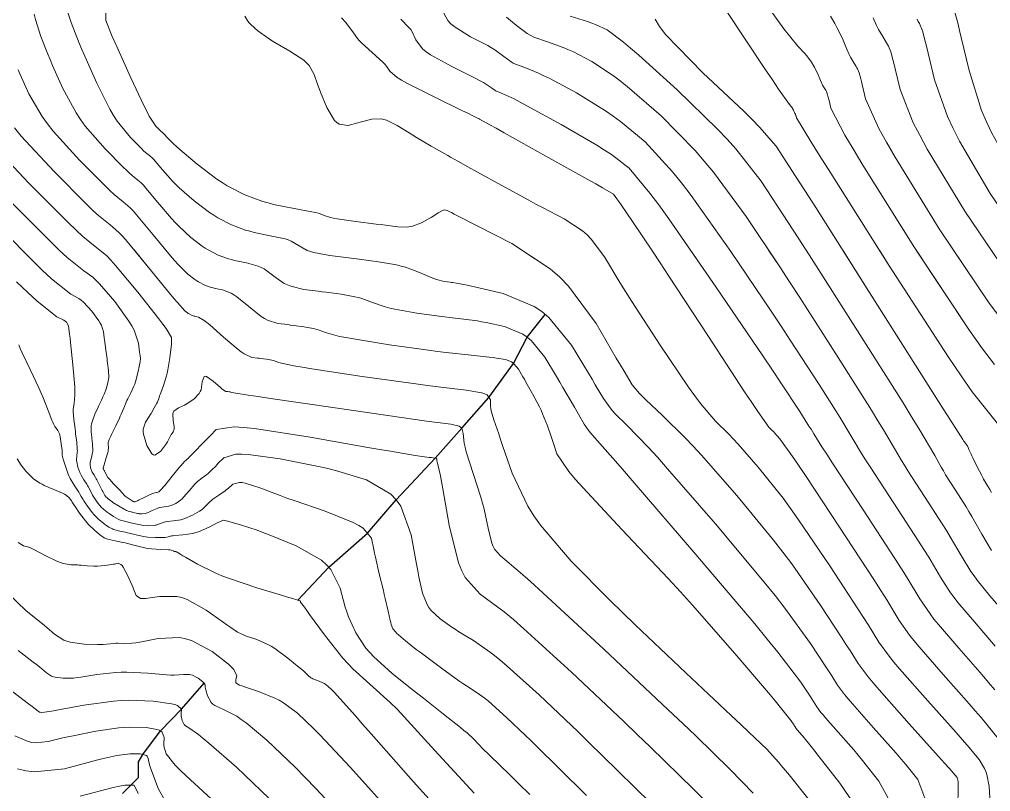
# Model space of a CAD drawing. Header units: millimetres. Extents: x 837475 to 838477, y 1189012 to 1191015.
# Drawn here: x 837930.3 to 837993.2, y 1189236.5 to 1189286.5 of the extents above; entities that cross this region are included whole.
import ezdxf

# ---------------------------------------------------------------- set-up
doc = ezdxf.new("R2010")
doc.units = ezdxf.units.MM
doc.header["$LTSCALE"] = 0.3
for name, color, linetype, lineweight, true_color in [('COTAS 10', 7, 'Continuous', 9, 0x6e3e2d), ('COTAS INT', 7, 'Continuous', 5, 0x9fa19f), ('Escorrentias', 7, 'Continuous', 25, 0x00a8ad)]:
    doc.layers.add(name, color=color, linetype=linetype, lineweight=lineweight, true_color=true_color)

msp = doc.modelspace()

# ---------------------------------------------------------------- linework, layer by layer
at = {"layer": 'COTAS 10'}
for points in [[(837986.551, 1189270.683), (837982.824, 1189276.576), (837982.11, 1189277.712), (837981.534, 1189278.633), (837980.604, 1189280.165), (837980.578, 1189280.275), (837980.572, 1189280.298), (837980.567, 1189280.319), (837980.554, 1189280.367), (837980.542, 1189280.396), (837980.537, 1189280.405), (837980.533, 1189280.414), (837980.511, 1189280.448), (837980.489, 1189280.486), (837980.483, 1189280.496), (837980.478, 1189280.507), (837980.46, 1189280.549), (837980.442, 1189280.593), (837980.437, 1189280.606), (837980.431, 1189280.618), (837980.409, 1189280.666), (837980.383, 1189280.716), (837980.367, 1189280.746), (837980.336, 1189280.802), (837980.286, 1189280.87), (837980.267, 1189280.893), (837980.245, 1189280.918), (837980.146, 1189281.021), (837979.448, 1189282.024), (837979.048, 1189282.616), (837978.559, 1189283.345), (837976.047, 1189287.112)], [(837990.813, 1189287.16), (837991.073, 1189286.223), (837991.173, 1189285.826), (837991.284, 1189285.37), (837991.786, 1189283.229), (837992.601, 1189280.644), (837992.911, 1189279.908), (837993.257, 1189279.163), (837994.807, 1189276.402), (837996.468, 1189273.944), (837996.882, 1189273.391), (837997.278, 1189272.893), (837998.545, 1189271.553), (837999.921, 1189270.434), (838000, 1189270.373)], [(837943.161, 1189271.276), (837942.508, 1189271.613), (837942.318, 1189271.731), (837942.124, 1189271.86), (837941.39, 1189272.419), (837940.599, 1189273.15), (837940.369, 1189273.387), (837940.134, 1189273.64), (837939.247, 1189274.682), (837938.474, 1189275.612), (837938.311, 1189275.795), (837938.171, 1189275.946), (837937.851, 1189276.22), (837937.434, 1189276.554), (837937.233, 1189276.743), (837936.995, 1189276.973), (837935.828, 1189278.15), (837934.551, 1189279.631), (837934.244, 1189280.053), (837933.957, 1189280.479), (837933.089, 1189282.061), (837932.424, 1189283.558), (837932.265, 1189283.931), (837932.117, 1189284.286), (837931.675, 1189285.42), (837931.321, 1189286.528), (837931.228, 1189286.867)], [(837954.977, 1189286.559), (837955.514, 1189286.022), (837955.627, 1189285.875), (837955.724, 1189285.728), (837955.946, 1189285.206), (837956.387, 1189284.622), (837956.622, 1189284.437), (837956.906, 1189284.243), (837958.341, 1189283.455), (837959.793, 1189282.731), (837960.089, 1189282.575), (837960.338, 1189282.44), (837960.852, 1189282.114), (837961.087, 1189281.937), (837961.16, 1189281.896), (837961.236, 1189281.858), (837961.54, 1189281.747), (837962.326, 1189281.384), (837962.706, 1189281.186), (837963.156, 1189280.947), (837965.368, 1189279.732), (837967.669, 1189278.393), (837968.176, 1189278.076), (837968.626, 1189277.781), (837969.78, 1189276.91), (837971.119, 1189275.292), (837971.685, 1189274.526), (837972.336, 1189273.624), (837975.392, 1189269.219)], [(837931.058, 1189270.99), (837927.584, 1189274.494)], [(837971.152, 1189235.789), (837968.032, 1189238.868), (837967.235, 1189239.644), (837966.468, 1189240.386), (837963.942, 1189242.786), (837961.87, 1189244.655), (837961.389, 1189245.061), (837960.948, 1189245.42), (837959.689, 1189246.314), (837958.752, 1189246.881), (837958.513, 1189247.034), (837958.284, 1189247.184), (837957.528, 1189247.709), (837956.93, 1189248.276), (837956.799, 1189248.452), (837956.683, 1189248.636), (837956.391, 1189249.371), (837956.16, 1189250.431), (837956.082, 1189250.82), (837955.999, 1189251.251), (837955.652, 1189253.152), (837954.975, 1189255.021), (837954.684, 1189255.431), (837954.348, 1189255.796), (837952.762, 1189256.727), (837950.763, 1189257.318), (837950.166, 1189257.468), (837949.552, 1189257.612), (837947.178, 1189258.083), (837945.098, 1189258.356), (837944.669, 1189258.375), (837944.304, 1189258.369), (837943.514, 1189258.144), (837943.165, 1189257.786), (837943.078, 1189257.696), (837942.994, 1189257.611), (837942.726, 1189257.34), (837942.482, 1189257.113), (837942.414, 1189257.056), (837942.345, 1189257.001), (837942.097, 1189256.826), (837941.82, 1189256.604), (837941.735, 1189256.52), (837941.645, 1189256.426), (837941.287, 1189256.005), (837940.917, 1189255.584), (837940.821, 1189255.491), (837940.726, 1189255.407), (837940.404, 1189255.186), (837940.103, 1189255.056), (837940.022, 1189255.03), (837939.942, 1189255.008), (837939.661, 1189254.965), (837939.374, 1189254.918), (837939.291, 1189254.894), (837939.205, 1189254.866), (837938.881, 1189254.726), (837938.574, 1189254.589), (837938.5, 1189254.563), (837938.43, 1189254.542), (837938.215, 1189254.512), (837938.033, 1189254.524), (837937.985, 1189254.53), (837937.936, 1189254.537), (837937.767, 1189254.574), (837937.609, 1189254.614), (837937.569, 1189254.624), (837937.529, 1189254.633), (837937.397, 1189254.662), (837937.214, 1189254.732), (837937.143, 1189254.768), (837937.063, 1189254.812), (837936.698, 1189255.027), (837936.341, 1189255.253), (837936.265, 1189255.303), (837936.199, 1189255.347), (837936.045, 1189255.459), (837935.957, 1189255.544), (837935.934, 1189255.57), (837935.91, 1189255.598), (837935.826, 1189255.71), (837935.721, 1189255.884), (837935.684, 1189255.951), (837935.644, 1189256.027), (837935.471, 1189256.367), (837935.295, 1189256.713), (837935.253, 1189256.791), (837935.213, 1189256.863), (837935.094, 1189257.059), (837935.002, 1189257.217), (837934.979, 1189257.263), (837934.958, 1189257.311), (837934.891, 1189257.496), (837934.863, 1189257.716), (837934.866, 1189257.787), (837934.874, 1189257.862), (837934.943, 1189258.168), (837935.017, 1189258.495), (837935.028, 1189258.583), (837935.035, 1189258.67), (837935.025, 1189258.976), (837934.987, 1189259.288), (837934.976, 1189259.378), (837934.964, 1189259.471), (837934.922, 1189259.821), (837934.934, 1189260.216), (837934.957, 1189260.338), (837934.988, 1189260.465), (837935.173, 1189260.965), (837935.383, 1189261.429), (837935.431, 1189261.533), (837935.474, 1189261.626), (837935.59, 1189261.871), (837935.693, 1189262.099), (837935.727, 1189262.181), (837935.763, 1189262.271), (837935.915, 1189262.661), (837936.038, 1189263.105), (837936.057, 1189263.228), (837936.069, 1189263.352), (837936.056, 1189263.798), (837935.995, 1189264.272), (837935.977, 1189264.413), (837935.958, 1189264.558), (837935.883, 1189265.115), (837935.812, 1189265.654), (837935.794, 1189265.787), (837935.778, 1189265.913), (837935.73, 1189266.309), (837935.589, 1189266.726), (837935.515, 1189266.865), (837935.425, 1189267.013), (837934.973, 1189267.634), (837934.427, 1189268.222), (837934.278, 1189268.351), (837934.13, 1189268.464), (837933.603, 1189268.749), (837932.363, 1189269.744), (837931.765, 1189270.305), (837931.058, 1189270.99), (837930.465, 1189271.589)], [(837942.555, 1189271.589), (837943.161, 1189271.276), (837943.821, 1189271.038), (837944.016, 1189270.981), (837944.216, 1189270.928), (837944.981, 1189270.772), (837945.741, 1189270.56), (837945.938, 1189270.472), (837946.129, 1189270.372), (837946.769, 1189269.904), (837947.432, 1189269.438), (837947.638, 1189269.339), (837947.853, 1189269.253), (837948.709, 1189269.05), (837949.637, 1189268.93), (837949.897, 1189268.897), (837950.158, 1189268.862), (837951.113, 1189268.737), (837952.013, 1189268.577), (837952.239, 1189268.521), (837952.455, 1189268.46), (837953.154, 1189268.196), (837953.981, 1189267.911), (837954.277, 1189267.836), (837954.603, 1189267.763), (837956.025, 1189267.515), (837957.473, 1189267.311), (837957.816, 1189267.266), (837958.133, 1189267.226), (837959.068, 1189267.122), (837959.94, 1189267.005), (837960.217, 1189266.956), (837960.51, 1189266.9), (837961.697, 1189266.64), (837962.882, 1189266.149), (837963.174, 1189265.948), (837963.45, 1189265.718), (837964.316, 1189264.655), (837965.073, 1189263.399), (837965.28, 1189263.048), (837965.486, 1189262.697), (837966.222, 1189261.417), (837966.868, 1189260.329), (837967.018, 1189260.098), (837967.155, 1189259.897), (837967.543, 1189259.426), (837968.714, 1189258.126), (837969.344, 1189257.403), (837970.107, 1189256.522), (837973.967, 1189252.03), (837977.904, 1189247.381), (837978.717, 1189246.402), (837979.408, 1189245.556), (837980.9, 1189243.612), (837981.485, 1189242.714), (837981.605, 1189242.527), (837981.707, 1189242.368), (837981.924, 1189242.014), (837982.196, 1189241.656), (837982.333, 1189241.493), (837982.496, 1189241.303), (837983.309, 1189240.384), (837984.313, 1189239.226), (837984.597, 1189238.884), (837984.884, 1189238.534), (837985.942, 1189237.191), (837986.791, 1189235.665)], [(837973.748, 1189271.589), (837975.392, 1189269.219), (837978.42, 1189264.756), (837979.054, 1189263.816), (837979.598, 1189263.006), (837980.824, 1189261.148), (837981.354, 1189260.305), (837981.461, 1189260.134), (837981.55, 1189259.989), (837981.726, 1189259.691), (837982.254, 1189258.864), (837982.565, 1189258.385), (837982.948, 1189257.798), (837984.925, 1189254.78), (837986.977, 1189251.629), (837987.406, 1189250.959), (837987.774, 1189250.378), (837988.605, 1189249.009), (837989.257, 1189248.034), (837989.514, 1189247.701), (837989.803, 1189247.341), (837991.124, 1189245.81), (837992.636, 1189244.082), (837993.046, 1189243.597), (837993.452, 1189243.109)], [(837993.631, 1189260.359), (837991.988, 1189262.421), (837991.276, 1189263.443), (837990.453, 1189264.66), (837986.551, 1189270.683), (837985.978, 1189271.589)], [(837953.646, 1189235.958), (837951.719, 1189238.085), (837950.081, 1189239.84), (837949.695, 1189240.24), (837949.338, 1189240.603), (837948.291, 1189241.604), (837947.382, 1189242.281), (837947.112, 1189242.44), (837946.834, 1189242.586), (837945.763, 1189243.012), (837944.854, 1189243.307), (837944.678, 1189243.37), (837944.535, 1189243.426), (837944.295, 1189243.564), (837944.291, 1189243.688), (837944.297, 1189243.735), (837944.307, 1189243.787), (837944.369, 1189244.023), (837944.174, 1189244.431), (837944.023, 1189244.591), (837943.828, 1189244.773), (837942.772, 1189245.602), (837941.426, 1189246.318), (837941.048, 1189246.429), (837940.668, 1189246.501), (837939.279, 1189246.446), (837938.078, 1189246.209), (837937.817, 1189246.167), (837937.586, 1189246.135), (837937.013, 1189246.107), (837936.655, 1189246.128), (837936.56, 1189246.127), (837936.468, 1189246.123), (837936.15, 1189246.085), (837935.71, 1189246.049), (837935.539, 1189246.047), (837935.348, 1189246.047), (837934.484, 1189246.074), (837933.579, 1189246.201), (837933.363, 1189246.265), (837933.161, 1189246.341), (837932.556, 1189246.718), (837932.049, 1189247.161), (837931.909, 1189247.278), (837931.77, 1189247.393), (837931.27, 1189247.79), (837930.705, 1189248.262), (837930.526, 1189248.425), (837930.336, 1189248.602), (837929.567, 1189249.358)], [(837937.965, 1189236.404), (837937.712, 1189236.95), (837937.11, 1189236.946), (837936.769, 1189236.882), (837936.352, 1189236.79), (837934.218, 1189236.232)]]:
    msp.add_lwpolyline(points, dxfattribs=at)
at = {"layer": 'COTAS INT'}
for points in [[(837948.927, 1189271.576), (837948.399, 1189271.875), (837947.891, 1189272.178), (837947.699, 1189272.251), (837947.485, 1189272.32), (837946.53, 1189272.529), (837945.477, 1189272.743), (837945.202, 1189272.816), (837944.934, 1189272.894), (837944.026, 1189273.222), (837943.128, 1189273.685), (837942.867, 1189273.848), (837942.6, 1189274.026), (837941.59, 1189274.795), (837940.639, 1189275.628), (837940.41, 1189275.846), (837940.196, 1189276.059), (837939.544, 1189276.784), (837939.077, 1189277.347), (837938.979, 1189277.457), (837938.894, 1189277.548), (837938.7, 1189277.714), (837938.448, 1189277.916), (837938.327, 1189278.03), (837938.183, 1189278.169), (837937.477, 1189278.881), (837936.624, 1189279.955), (837936.387, 1189280.322), (837936.149, 1189280.72), (837935.291, 1189282.407), (837934.514, 1189284.156), (837934.328, 1189284.592), (837934.156, 1189285.007), (837933.639, 1189286.331), (837933.234, 1189287.58)], [(837935.886, 1189287.151), (837935.888, 1189286.461), (837936.299, 1189285.439), (837936.463, 1189285.058), (837936.647, 1189284.635), (837937.492, 1189282.754), (837938.342, 1189280.96), (837938.529, 1189280.592), (837938.696, 1189280.279), (837939.126, 1189279.612), (837939.371, 1189279.366), (837939.42, 1189279.318), (837939.462, 1189279.278), (837939.55, 1189279.208), (837939.617, 1189279.151), (837939.646, 1189279.119), (837939.68, 1189279.081), (837939.842, 1189278.886), (837940.258, 1189278.477), (837940.452, 1189278.304), (837940.68, 1189278.105), (837941.789, 1189277.17), (837943.075, 1189276.192), (837943.415, 1189275.965), (837943.748, 1189275.757), (837944.891, 1189275.168), (837946.047, 1189274.75), (837946.388, 1189274.651), (837946.738, 1189274.559), (837948.079, 1189274.285), (837949.23, 1189274.08), (837949.46, 1189274.03), (837949.653, 1189273.984), (837950.03, 1189273.846), (837950.422, 1189273.714), (837950.624, 1189273.673), (837950.867, 1189273.629), (837952.081, 1189273.453), (837953.395, 1189273.283), (837953.701, 1189273.244), (837953.982, 1189273.207), (837954.787, 1189273.102), (837955.412, 1189273.091), (837955.579, 1189273.114), (837955.744, 1189273.148), (837956.318, 1189273.365), (837956.824, 1189273.64), (837956.946, 1189273.711), (837957.06, 1189273.78), (837957.407, 1189274.01), (837957.677, 1189274.166), (837957.743, 1189274.187), (837957.804, 1189274.2), (837957.993, 1189274.17), (837958.161, 1189274.078), (837958.257, 1189274.024), (837958.439, 1189273.924), (837959.123, 1189273.57), (837959.489, 1189273.384), (837959.931, 1189273.158), (837962.165, 1189272.024), (837964.666, 1189270.386), (837965.277, 1189269.843), (837965.852, 1189269.262), (837967.633, 1189266.84), (837968.934, 1189264.606), (837969.207, 1189264.142), (837969.441, 1189263.746), (837969.971, 1189262.876), (837970.44, 1189262.313), (837970.636, 1189262.111), (837970.861, 1189261.888), (837971.912, 1189260.914), (837973.407, 1189259.443), (837973.912, 1189258.906), (837974.456, 1189258.313), (837976.747, 1189255.703), (837979.125, 1189252.808), (837979.724, 1189252.035), (837980.297, 1189251.274), (837982.149, 1189248.629), (837983.548, 1189246.484), (837983.835, 1189246.038), (837984.079, 1189245.656), (837984.596, 1189244.812), (837985.246, 1189243.957), (837985.572, 1189243.567), (837985.963, 1189243.112), (837987.904, 1189240.918), (837989.815, 1189238.788), (837990.186, 1189238.373), (837990.488, 1189238.034), (837991.01, 1189237.441), (837991.066, 1189237.262), (837991.075, 1189237.184), (837991.081, 1189237.093), (837991.08, 1189236.66), (837991.058, 1189235.66)], [(837957.621, 1189287.23), (837958.022, 1189286.467), (837958.209, 1189286.268), (837958.429, 1189286.074), (837959.497, 1189285.416), (837960.609, 1189284.839), (837960.857, 1189284.696), (837961.079, 1189284.56), (837961.664, 1189284.127), (837962.122, 1189283.782), (837962.264, 1189283.701), (837962.413, 1189283.627), (837963.007, 1189283.411), (837963.91, 1189283.054), (837964.253, 1189282.891), (837964.636, 1189282.7), (837966.358, 1189281.775), (837968.249, 1189280.615), (837968.739, 1189280.274), (837969.215, 1189279.926), (837970.813, 1189278.599), (837972.579, 1189276.671), (837973.161, 1189275.943), (837973.783, 1189275.131), (837976.366, 1189271.498)], [(837978.978, 1189287.077), (837979.41, 1189286.46), (837979.787, 1189285.935), (837980.688, 1189284.802), (837981.152, 1189284.318), (837981.254, 1189284.202), (837981.345, 1189284.094), (837981.578, 1189283.77), (837981.728, 1189283.507), (837981.766, 1189283.437), (837981.803, 1189283.368), (837981.923, 1189283.131), (837982.028, 1189282.909), (837982.055, 1189282.849), (837982.08, 1189282.789), (837982.163, 1189282.582), (837982.247, 1189282.387), (837982.273, 1189282.335), (837982.299, 1189282.284), (837982.405, 1189282.109), (837982.505, 1189281.948), (837982.528, 1189281.906), (837982.548, 1189281.865), (837982.606, 1189281.725), (837982.669, 1189281.5), (837982.693, 1189281.404), (837982.719, 1189281.294), (837982.84, 1189280.778), (837983.747, 1189279.035), (837984.27, 1189278.151), (837984.91, 1189277.094), (837988.203, 1189271.827), (837991.816, 1189266.379)], [(837968.167, 1189271.155), (837967.321, 1189272.306), (837967.048, 1189272.582), (837966.758, 1189272.839), (837965.569, 1189273.618), (837964.158, 1189274.35), (837963.728, 1189274.579), (837963.28, 1189274.819), (837961.518, 1189275.781), (837959.942, 1189276.651), (837959.328, 1189276.991), (837958.684, 1189277.347), (837958.209, 1189277.614), (837958.032, 1189277.715), (837957.835, 1189277.829), (837956.956, 1189278.337), (837956.005, 1189278.897), (837955.762, 1189279.043), (837955.528, 1189279.186), (837954.754, 1189279.668), (837954.065, 1189280.008), (837953.885, 1189280.06), (837953.708, 1189280.094), (837953.108, 1189280.067), (837952.525, 1189279.918), (837952.36, 1189279.875), (837952.194, 1189279.831), (837951.579, 1189279.666), (837950.985, 1189279.741), (837950.832, 1189279.849), (837950.683, 1189279.995), (837950.187, 1189280.833), (837949.781, 1189281.82), (837949.689, 1189282.06), (837949.606, 1189282.284), (837949.383, 1189282.971), (837949.041, 1189283.561), (837948.883, 1189283.724), (837948.698, 1189283.887), (837947.804, 1189284.474), (837946.833, 1189285.033), (837946.6, 1189285.179), (837946.383, 1189285.319), (837945.728, 1189285.793), (837945.261, 1189286.212), (837945.163, 1189286.318), (837945.078, 1189286.42), (837944.883, 1189286.753)], [(837971.277, 1189271.518), (837969.982, 1189273.456), (837969.246, 1189274.529), (837969.1, 1189274.739), (837968.979, 1189274.912), (837968.748, 1189275.22), (837968.036, 1189275.637), (837967.612, 1189275.878), (837967.089, 1189276.172), (837964.377, 1189277.689), (837961.676, 1189279.194), (837961.159, 1189279.482), (837960.743, 1189279.714), (837960.073, 1189280.083), (837960.059, 1189280.088), (837960.055, 1189280.09), (837960.052, 1189280.092), (837960.041, 1189280.101), (837959.597, 1189280.32), (837959.32, 1189280.455), (837958.977, 1189280.622), (837957.185, 1189281.494), (837955.384, 1189282.411), (837955.036, 1189282.607), (837954.752, 1189282.777), (837954.272, 1189283.181), (837954.063, 1189283.512), (837953.951, 1189283.637), (837953.816, 1189283.775), (837953.132, 1189284.394), (837952.438, 1189285.023), (837952.296, 1189285.168), (837952.176, 1189285.301), (837951.924, 1189285.675), (837951.422, 1189286.328), (837951.144, 1189286.637)], [(837979.524, 1189270.513), (837977.34, 1189273.777), (837975.23, 1189276.638), (837974.637, 1189277.359), (837974.039, 1189278.049), (837971.845, 1189280.288), (837969.804, 1189282.07), (837969.303, 1189282.473), (837968.829, 1189282.836), (837967.348, 1189283.818), (837966.116, 1189284.452), (837965.799, 1189284.596), (837965.493, 1189284.725), (837964.475, 1189285.075), (837963.59, 1189285.396), (837963.368, 1189285.507), (837963.157, 1189285.627), (837962.475, 1189286.14), (837961.821, 1189286.679)], [(837965.942, 1189286.739), (837967.076, 1189286.395), (837967.346, 1189286.3), (837967.596, 1189286.205), (837968.339, 1189285.861), (837969.409, 1189285.057), (837969.867, 1189284.671), (837970.394, 1189284.215), (837972.877, 1189281.978), (837975.499, 1189279.428), (837976.113, 1189278.775), (837976.678, 1189278.144), (837978.315, 1189276.057), (837980.076, 1189273.391), (837980.72, 1189272.397), (837981.432, 1189271.291)], [(837971.446, 1189286.552), (837971.737, 1189286.082), (837972.142, 1189285.548), (837974.553, 1189283.077), (837977.197, 1189280.589), (837977.749, 1189280.044), (837978.224, 1189279.561), (837979.289, 1189278.336), (837980.55, 1189276.394), (837981.148, 1189275.459), (837981.854, 1189274.351), (837985.304, 1189268.915)], [(837993.098, 1189268.168), (837989.854, 1189272.97), (837986.997, 1189277.611), (837986.43, 1189278.59), (837985.961, 1189279.437), (837985.077, 1189281.391), (837984.861, 1189282.313), (837984.813, 1189282.51), (837984.77, 1189282.68), (837984.658, 1189283.084), (837984.555, 1189283.333), (837984.518, 1189283.407), (837984.477, 1189283.482), (837984.299, 1189283.77), (837984.11, 1189284.083), (837984.062, 1189284.174), (837984.016, 1189284.266), (837983.867, 1189284.616), (837983.718, 1189284.986), (837983.673, 1189285.092), (837983.625, 1189285.199), (837983.438, 1189285.597), (837983.222, 1189286.02), (837983.156, 1189286.143), (837983.088, 1189286.268), (837982.821, 1189286.739)], [(837994.221, 1189270.093), (837991.505, 1189274.114), (837989.083, 1189278.128), (837988.59, 1189279.029), (837988.174, 1189279.839), (837987.313, 1189282.004), (837987.002, 1189283.332), (837986.933, 1189283.615), (837986.871, 1189283.861), (837986.709, 1189284.443), (837986.561, 1189284.802), (837986.508, 1189284.908), (837986.449, 1189285.016), (837986.193, 1189285.431), (837985.92, 1189285.882), (837985.851, 1189286.012), (837985.785, 1189286.146), (837985.57, 1189286.649)], [(837988.421, 1189286.55), (837988.498, 1189286.408), (837988.568, 1189286.27), (837988.761, 1189285.801), (837988.972, 1189285.042), (837989.053, 1189284.721), (837989.143, 1189284.351), (837989.549, 1189282.616), (837990.388, 1189280.241), (837990.751, 1189279.469), (837991.17, 1189278.646), (837993.156, 1189275.258), (837995.344, 1189272.019), (837995.891, 1189271.29), (837996.412, 1189270.633), (837998.082, 1189268.867), (837999.612, 1189267.596), (838000, 1189267.288)], [(837940.072, 1189271.222), (837938.949, 1189272.58), (837937.871, 1189273.878), (837937.644, 1189274.133), (837937.448, 1189274.343), (837937.001, 1189274.726), (837936.42, 1189275.192), (837936.14, 1189275.455), (837935.808, 1189275.776), (837934.179, 1189277.419), (837932.479, 1189279.307), (837932.101, 1189279.783), (837931.765, 1189280.239), (837930.887, 1189281.714), (837930.334, 1189282.959), (837930.202, 1189283.27)], [(837929.959, 1189279.514), (837930.406, 1189278.984), (837932.53, 1189276.688), (837934.62, 1189274.58), (837935.046, 1189274.168), (837935.406, 1189273.83), (837936.152, 1189273.232), (837936.726, 1189272.741), (837936.977, 1189272.471), (837937.268, 1189272.144), (837938.651, 1189270.478)], [(837935.941, 1189271.216), (837935.302, 1189271.738), (837934.391, 1189272.468), (837933.953, 1189272.88), (837933.433, 1189273.383), (837930.882, 1189275.957), (837928.334, 1189278.66)], [(837929.233, 1189275.226), (837932.245, 1189272.187), (837932.859, 1189271.593), (837933.377, 1189271.106)], [(837932.864, 1189271.589), (837933.377, 1189271.106), (837934.452, 1189270.244), (837935.035, 1189269.84), (837935.243, 1189269.643), (837935.471, 1189269.409), (837936.461, 1189268.256), (837937.379, 1189266.996), (837937.561, 1189266.694), (837937.712, 1189266.413), (837937.998, 1189265.566), (837938.067, 1189264.978), (837938.081, 1189264.859), (837938.093, 1189264.759), (837938.118, 1189264.557), (837938.099, 1189264.371), (837938.084, 1189264.281), (837938.064, 1189264.174), (837937.956, 1189263.651), (837937.803, 1189263.066), (837937.755, 1189262.921), (837937.704, 1189262.783), (837937.5, 1189262.345), (837937.295, 1189261.957), (837937.244, 1189261.851), (837937.195, 1189261.746), (837937.038, 1189261.368), (837936.873, 1189260.962), (837936.818, 1189260.838), (837936.76, 1189260.709), (837936.519, 1189260.204), (837936.293, 1189259.744), (837936.245, 1189259.643), (837936.202, 1189259.555), (837936.098, 1189259.334), (837936.048, 1189259.198), (837936.039, 1189259.164), (837936.033, 1189259.131), (837936.03, 1189259.025), (837936.041, 1189258.93), (837936.045, 1189258.905), (837936.047, 1189258.881), (837936.058, 1189258.797), (837936.037, 1189258.637), (837936.021, 1189258.566), (837936, 1189258.482), (837935.885, 1189258.079), (837935.77, 1189257.689), (837935.748, 1189257.613), (837935.731, 1189257.552), (837935.707, 1189257.445), (837935.712, 1189257.429), (837935.714, 1189257.425), (837935.716, 1189257.422), (837935.723, 1189257.409), (837935.751, 1189257.356), (837935.766, 1189257.326), (837935.784, 1189257.291), (837935.873, 1189257.111), (837936.018, 1189256.878), (837936.071, 1189256.809), (837936.129, 1189256.738), (837936.384, 1189256.466), (837936.645, 1189256.203), (837936.706, 1189256.138), (837936.763, 1189256.076), (837936.931, 1189255.88), (837937.086, 1189255.712), (837937.136, 1189255.668), (837937.188, 1189255.625), (837937.398, 1189255.477), (837937.584, 1189255.362), (837937.62, 1189255.34), (837937.65, 1189255.322), (837937.702, 1189255.293), (837937.713, 1189255.291), (837937.717, 1189255.29), (837937.72, 1189255.289), (837937.733, 1189255.286), (837937.747, 1189255.283), (837937.751, 1189255.282), (837937.755, 1189255.282), (837937.77, 1189255.281), (837937.871, 1189255.325), (837937.929, 1189255.354), (837938, 1189255.389), (837938.365, 1189255.573), (837938.746, 1189255.758), (837938.826, 1189255.794), (837938.896, 1189255.823), (837939.06, 1189255.872), (837939.155, 1189255.887), (837939.183, 1189255.895), (837939.21, 1189255.904), (837939.312, 1189255.948), (837939.509, 1189256.133), (837939.596, 1189256.231), (837939.698, 1189256.349), (837940.182, 1189256.945), (837940.658, 1189257.537), (837940.754, 1189257.654), (837940.835, 1189257.75), (837940.997, 1189257.923), (837941.058, 1189257.966), (837941.092, 1189257.994), (837941.152, 1189258.049), (837941.227, 1189258.125), (837941.253, 1189258.152), (837941.281, 1189258.181), (837941.589, 1189258.497), (837941.656, 1189258.567), (837941.731, 1189258.643), (837942.061, 1189258.981), (837942.438, 1189259.369), (837942.543, 1189259.477), (837942.648, 1189259.586), (837943.027, 1189259.98), (837944.193, 1189260.144), (837944.794, 1189260.107), (837945.515, 1189260.036), (837949.123, 1189259.48), (837952.838, 1189258.821), (837953.626, 1189258.683), (837954.31, 1189258.566), (837955.915, 1189258.302), (837956.675, 1189258.192), (837956.828, 1189258.17), (837956.956, 1189258.152), (837957.206, 1189258.119), (837957.274, 1189258.103), (837957.287, 1189258.095), (837957.296, 1189258.086), (837957.308, 1189258.044), (837957.317, 1189257.963), (837957.324, 1189257.929), (837957.334, 1189257.891), (837957.39, 1189257.715), (837957.545, 1189256.986), (837957.618, 1189256.6), (837957.703, 1189256.133), (837958.118, 1189253.782), (837958.728, 1189251.349), (837958.936, 1189250.831), (837959.161, 1189250.381), (837960.113, 1189249.32), (837961.668, 1189248.167), (837962.272, 1189247.66), (837962.952, 1189247.071), (837966.034, 1189244.264), (837969.423, 1189241.065), (837970.296, 1189240.229), (837971.141, 1189239.415), (837973.957, 1189236.654), (837976.166, 1189234.429)], [(837935.485, 1189271.589), (837935.941, 1189271.216), (837936.208, 1189270.935), (837936.515, 1189270.596), (837937.949, 1189268.879), (837939.313, 1189267.15), (837939.575, 1189266.802), (837939.787, 1189266.512), (837940.137, 1189265.94), (837940.135, 1189265.615), (837940.125, 1189265.481), (837940.111, 1189265.328), (837940.03, 1189264.615), (837939.901, 1189263.831), (837939.858, 1189263.633), (837939.811, 1189263.443), (837939.613, 1189262.824), (837939.432, 1189262.348), (837939.396, 1189262.247), (837939.365, 1189262.161), (837939.303, 1189261.964), (837939.246, 1189261.809), (837939.218, 1189261.749), (837939.184, 1189261.682), (837939.02, 1189261.377), (837938.811, 1189261.02), (837938.749, 1189260.92), (837938.686, 1189260.819), (837938.445, 1189260.449), (837938.306, 1189259.99), (837938.307, 1189259.833), (837938.325, 1189259.664), (837938.533, 1189258.944), (837938.865, 1189258.393), (837938.961, 1189258.33), (837939.058, 1189258.306), (837939.424, 1189258.544), (837939.744, 1189258.979), (837939.812, 1189259.08), (837939.871, 1189259.172), (837940.01, 1189259.434), (837940.096, 1189259.618), (837940.122, 1189259.662), (837940.148, 1189259.703), (837940.251, 1189259.823), (837940.314, 1189259.997), (837940.315, 1189260.072), (837940.309, 1189260.157), (837940.231, 1189260.562), (837940.209, 1189260.978), (837940.239, 1189261.07), (837940.285, 1189261.153), (837940.58, 1189261.371), (837940.978, 1189261.555), (837941.089, 1189261.616), (837941.201, 1189261.682), (837941.606, 1189261.959), (837941.934, 1189262.313), (837941.996, 1189262.428), (837942.047, 1189262.55), (837942.129, 1189263.054), (837942.24, 1189263.398), (837942.309, 1189263.42), (837942.394, 1189263.41), (837942.842, 1189263.109), (837943.304, 1189262.698), (837943.399, 1189262.618), (837943.48, 1189262.554), (837943.652, 1189262.446), (837943.731, 1189262.436), (837943.753, 1189262.433), (837943.776, 1189262.43), (837943.857, 1189262.42), (837943.934, 1189262.406), (837943.972, 1189262.396), (837944.031, 1189262.373), (837945.09, 1189262.204), (837945.739, 1189262.107), (837946.541, 1189261.987), (837950.722, 1189261.371), (837955.026, 1189260.747), (837955.906, 1189260.623), (837956.65, 1189260.519), (837958.214, 1189260.32), (837958.753, 1189260.191), (837958.851, 1189260.131), (837958.927, 1189260.062), (837959.018, 1189259.727), (837959.086, 1189259.085), (837959.148, 1189258.822), (837959.227, 1189258.522), (837959.669, 1189257.132), (837960.161, 1189255.595), (837960.272, 1189255.203), (837960.372, 1189254.825), (837960.642, 1189253.582), (837960.885, 1189252.611), (837960.968, 1189252.404), (837961.058, 1189252.224), (837961.439, 1189251.801), (837962.722, 1189250.721), (837963.381, 1189250.128), (837964.172, 1189249.407), (837968.125, 1189245.742), (837972.309, 1189241.813), (837973.246, 1189240.926), (837974.086, 1189240.126), (837976.318, 1189237.961), (837977.806, 1189236.425)], [(837981.406, 1189236.021), (837980.038, 1189237.717), (837979.727, 1189238.09), (837979.447, 1189238.421), (837978.678, 1189239.268), (837977.525, 1189240.374), (837977.001, 1189240.869), (837976.389, 1189241.445), (837973.44, 1189244.208), (837970.156, 1189247.323), (837969.332, 1189248.123), (837968.545, 1189248.894), (837966.012, 1189251.451), (837964.031, 1189253.77), (837963.593, 1189254.391), (837963.202, 1189255.003), (837962.187, 1189257.139), (837961.578, 1189258.934), (837961.443, 1189259.331), (837961.323, 1189259.685), (837961.009, 1189260.605), (837960.843, 1189261.191), (837960.815, 1189261.335), (837960.796, 1189261.471), (837960.792, 1189261.895), (837960.581, 1189262.217), (837960.431, 1189262.289), (837960.241, 1189262.353), (837959.223, 1189262.52), (837957.412, 1189262.73), (837956.723, 1189262.82), (837955.952, 1189262.925), (837952.49, 1189263.419), (837949.228, 1189263.912), (837948.585, 1189264.016), (837948.054, 1189264.106), (837947.072, 1189264.314), (837946.8, 1189264.417), (837946.715, 1189264.441), (837946.627, 1189264.463), (837946.276, 1189264.526), (837945.903, 1189264.574), (837945.801, 1189264.588), (837945.7, 1189264.601), (837945.338, 1189264.648), (837944.839, 1189264.877), (837944.651, 1189265.006), (837944.442, 1189265.163), (837943.508, 1189265.962), (837942.605, 1189266.76), (837942.415, 1189266.915), (837942.252, 1189267.041), (837941.882, 1189267.259), (837941.693, 1189267.298), (837941.643, 1189267.311), (837941.595, 1189267.325), (837941.431, 1189267.384), (837941.269, 1189267.468), (837941.222, 1189267.497), (837941.174, 1189267.529), (837940.992, 1189267.668), (837940.518, 1189268.194), (837940.286, 1189268.47), (837940.01, 1189268.803), (837938.651, 1189270.478), (837937.729, 1189271.589)], [(837984.668, 1189235.241), (837983.408, 1189237.066), (837982.082, 1189238.783), (837981.803, 1189239.14), (837981.562, 1189239.445), (837981.011, 1189240.117), (837980.763, 1189240.398), (837980.713, 1189240.456), (837980.671, 1189240.506), (837980.588, 1189240.616), (837980.522, 1189240.723), (837980.491, 1189240.772), (837980.454, 1189240.829), (837980.275, 1189241.104), (837979.583, 1189241.973), (837979.223, 1189242.406), (837978.79, 1189242.921), (837976.617, 1189245.474), (837973.883, 1189248.589), (837973.097, 1189249.458), (837972.297, 1189250.33), (837969.303, 1189253.504), (837966.785, 1189256.198), (837966.286, 1189256.767), (837965.873, 1189257.259), (837965.096, 1189258.399), (837964.869, 1189259.066), (837964.803, 1189259.26), (837964.735, 1189259.458), (837964.478, 1189260.209), (837964.17, 1189261.001), (837964.069, 1189261.226), (837963.962, 1189261.452), (837963.522, 1189262.289), (837963.088, 1189263.05), (837962.984, 1189263.229), (837962.887, 1189263.395), (837962.6, 1189263.877), (837962.327, 1189264.213), (837962.24, 1189264.285), (837962.148, 1189264.348), (837961.774, 1189264.503), (837961.186, 1189264.605), (837960.958, 1189264.635), (837960.703, 1189264.666), (837959.547, 1189264.784), (837957.921, 1189264.964), (837957.37, 1189265.034), (837956.774, 1189265.112), (837954.257, 1189265.467), (837951.916, 1189265.838), (837951.431, 1189265.926), (837951.017, 1189266.009), (837950.113, 1189266.255), (837949.627, 1189266.439), (837949.477, 1189266.481), (837949.32, 1189266.52), (837948.694, 1189266.631), (837948.031, 1189266.718), (837947.849, 1189266.742), (837947.668, 1189266.766), (837947.024, 1189266.849), (837946.346, 1189267.065), (837946.145, 1189267.173), (837945.937, 1189267.3), (837945.138, 1189267.933), (837944.367, 1189268.566), (837944.177, 1189268.693), (837943.997, 1189268.801), (837943.432, 1189269.016), (837942.954, 1189269.113), (837942.829, 1189269.146), (837942.708, 1189269.181), (837942.296, 1189269.33), (837941.889, 1189269.54), (837941.77, 1189269.614), (837941.649, 1189269.695), (837941.191, 1189270.044), (837940.558, 1189270.672), (837940.327, 1189270.929), (837940.072, 1189271.222), (837939.769, 1189271.589)], [(837988.914, 1189236.09), (837988.476, 1189237.316), (837987.686, 1189238.284), (837987.391, 1189238.629), (837987.064, 1189239.007), (837985.607, 1189240.651), (837984.23, 1189242.207), (837983.953, 1189242.53), (837983.721, 1189242.806), (837983.26, 1189243.413), (837982.893, 1189244.012), (837982.72, 1189244.282), (837982.517, 1189244.599), (837981.524, 1189246.121), (837979.852, 1189248.415), (837979.22, 1189249.218), (837978.515, 1189250.095), (837975.357, 1189253.867), (837972.265, 1189257.432), (837971.601, 1189258.178), (837971.021, 1189258.82), (837969.621, 1189260.266), (837968.867, 1189260.995), (837968.695, 1189261.185), (837968.538, 1189261.37), (837968.102, 1189261.993), (837967.581, 1189262.879), (837967.371, 1189263.229), (837967.133, 1189263.625), (837966.033, 1189265.432), (837964.574, 1189267.224), (837964.109, 1189267.611), (837963.617, 1189267.95), (837961.619, 1189268.777), (837959.834, 1189269.196), (837959.476, 1189269.277), (837959.177, 1189269.344), (837958.59, 1189269.46), (837958.345, 1189269.487), (837958.262, 1189269.498), (837958.172, 1189269.509), (837957.792, 1189269.563), (837957.29, 1189269.689), (837957.123, 1189269.746), (837956.944, 1189269.813), (837956.195, 1189270.137), (837955.283, 1189270.481), (837955.001, 1189270.561), (837954.706, 1189270.634), (837953.532, 1189270.843), (837952.285, 1189271.006), (837951.944, 1189271.051), (837951.605, 1189271.095), (837950.395, 1189271.252), (837949.36, 1189271.441), (837949.131, 1189271.506), (837948.927, 1189271.576), (837948.905, 1189271.589)], [(837964.666, 1189270.386), (837962.83, 1189271.589)], [(837993.147, 1189235.758), (837993.08, 1189236.849), (837992.93, 1189237.633), (837992.865, 1189237.829), (837992.79, 1189238.016), (837992.434, 1189238.613), (837991.667, 1189239.521), (837991.333, 1189239.904), (837990.946, 1189240.343), (837989.106, 1189242.405), (837987.291, 1189244.468), (837986.918, 1189244.909), (837986.602, 1189245.294), (837985.932, 1189246.211), (837985.265, 1189247.3), (837984.95, 1189247.793), (837984.58, 1189248.368), (837982.774, 1189251.137), (837980.741, 1189254.133), (837980.228, 1189254.851), (837979.736, 1189255.521), (837978.137, 1189257.539), (837976.825, 1189259.034), (837976.514, 1189259.373), (837976.225, 1189259.681), (837975.369, 1189260.524), (837974.387, 1189261.661), (837974.02, 1189262.155), (837973.61, 1189262.726), (837971.785, 1189265.433), (837969.954, 1189268.264), (837969.541, 1189268.914), (837969.17, 1189269.505), (837968.167, 1189271.155), (837967.848, 1189271.589)], [(837993.662, 1189239.969), (837992.56, 1189241.315), (837992.189, 1189241.75), (837991.791, 1189242.213), (837990.115, 1189244.107), (837988.547, 1189245.904), (837988.216, 1189246.305), (837987.93, 1189246.664), (837987.268, 1189247.61), (837986.45, 1189248.944), (837986.065, 1189249.548), (837985.611, 1189250.253), (837983.398, 1189253.646), (837981.186, 1189256.991), (837980.731, 1189257.667), (837980.346, 1189258.234), (837979.527, 1189259.376), (837979.194, 1189259.755), (837979.115, 1189259.841), (837979.042, 1189259.919), (837978.825, 1189260.133), (837978.108, 1189261.139), (837977.719, 1189261.716), (837977.248, 1189262.423), (837974.862, 1189266.054), (837972.335, 1189269.913), (837971.775, 1189270.763), (837971.277, 1189271.518), (837971.23, 1189271.589)], [(837976.302, 1189271.589), (837976.366, 1189271.498), (837978.972, 1189267.634), (837979.609, 1189266.676), (837980.21, 1189265.767), (837982.071, 1189262.889), (837983.406, 1189260.768), (837983.674, 1189260.337), (837983.898, 1189259.973), (837984.34, 1189259.224), (837984.83, 1189258.42), (837985.083, 1189258.022), (837985.388, 1189257.548), (837986.917, 1189255.205), (837988.514, 1189252.743), (837988.862, 1189252.194), (837989.17, 1189251.702), (837989.941, 1189250.408), (837990.584, 1189249.405), (837990.811, 1189249.097), (837991.059, 1189248.777), (837992.132, 1189247.512), (837993.481, 1189245.951)], [(837994.27, 1189247.891), (837993.141, 1189249.214), (837992.316, 1189250.213), (837992.109, 1189250.493), (837991.911, 1189250.775), (837991.277, 1189251.807), (837990.565, 1189253.027), (837990.319, 1189253.428), (837990.051, 1189253.857), (837988.908, 1189255.631), (837987.829, 1189257.298), (837987.602, 1189257.659), (837987.406, 1189257.976), (837986.955, 1189258.756), (837986.247, 1189259.957), (837985.888, 1189260.54), (837985.458, 1189261.231), (837983.319, 1189264.629), (837980.821, 1189268.529), (837980.165, 1189269.537), (837979.524, 1189270.513), (837978.804, 1189271.589)], [(837981.24, 1189271.589), (837981.432, 1189271.291), (837984.567, 1189266.369), (837987.51, 1189261.693), (837988.101, 1189260.742), (837988.595, 1189259.941), (837989.57, 1189258.288), (837989.982, 1189257.532), (837990.12, 1189257.296), (837990.27, 1189257.048), (837990.9, 1189256.057), (837991.589, 1189254.97), (837991.775, 1189254.663), (837991.96, 1189254.352), (837992.613, 1189253.205), (837993.239, 1189252.145)], [(837993.232, 1189255.897), (837993.126, 1189256.084), (837992.892, 1189256.483), (837992.731, 1189256.758), (837992.672, 1189256.868), (837992.606, 1189256.992), (837992.316, 1189257.559), (837992.032, 1189258.134), (837991.97, 1189258.262), (837991.916, 1189258.378), (837991.78, 1189258.683), (837991.699, 1189258.868), (837991.679, 1189258.908), (837991.661, 1189258.942), (837991.602, 1189259.02), (837991.489, 1189259.168), (837991.436, 1189259.246), (837991.374, 1189259.339), (837991.072, 1189259.808), (837989.966, 1189261.553), (837985.304, 1189268.915), (837983.607, 1189271.589)], [(837988.361, 1189271.589), (837991.816, 1189266.379), (837992.659, 1189265.208), (837993.433, 1189264.183)], [(838014.466, 1189235.12), (838012.895, 1189237.375), (838010.979, 1189240.462), (838010.286, 1189241.681), (838009.522, 1189243.058), (838006.172, 1189249.347), (838003.07, 1189255.334), (838002.462, 1189256.521), (838001.962, 1189257.503), (838000, 1189261.078), (837999.677, 1189261.342), (837999.365, 1189261.605), (837998.994, 1189261.92), (837997.156, 1189263.495), (837994.681, 1189266.113), (837993.909, 1189267.087), (837993.098, 1189268.168), (837990.787, 1189271.589)], [(837930.103, 1189269.55), (837930.822, 1189268.856), (837931.431, 1189268.287), (837932.707, 1189267.272), (837933.161, 1189267.062), (837933.252, 1189267), (837933.327, 1189266.937), (837933.469, 1189266.695), (837933.536, 1189266.154), (837933.564, 1189265.902), (837933.596, 1189265.605), (837933.742, 1189264.166), (837933.862, 1189262.735), (837933.876, 1189262.444), (837933.883, 1189262.198), (837933.839, 1189261.688), (837933.777, 1189261.394), (837933.772, 1189261.284), (837933.772, 1189261.162), (837933.814, 1189260.617), (837933.887, 1189260.012), (837933.907, 1189259.852), (837933.926, 1189259.695), (837933.992, 1189259.156), (837934.032, 1189258.703), (837934.035, 1189258.601), (837934.034, 1189258.509), (837934.002, 1189258.257), (837933.979, 1189258.035), (837933.984, 1189257.961), (837933.994, 1189257.881), (837934.075, 1189257.547), (837934.204, 1189257.193), (837934.245, 1189257.101), (837934.288, 1189257.012), (837934.465, 1189256.71), (837934.646, 1189256.428), (837934.692, 1189256.351), (837934.736, 1189256.274), (837934.882, 1189256), (837935.024, 1189255.732), (837935.067, 1189255.659), (837935.111, 1189255.586), (837935.279, 1189255.326), (837935.458, 1189255.087), (837935.508, 1189255.028), (837935.559, 1189254.972), (837935.746, 1189254.791), (837935.959, 1189254.623), (837936.027, 1189254.575), (837936.098, 1189254.525), (837936.387, 1189254.337), (837936.685, 1189254.172), (837936.763, 1189254.136), (837936.838, 1189254.105), (837937.091, 1189254.03), (837937.345, 1189253.976), (837937.421, 1189253.958), (837937.499, 1189253.939), (837937.801, 1189253.861), (837938.126, 1189253.791), (837938.218, 1189253.777), (837938.312, 1189253.766), (837938.66, 1189253.743), (837938.989, 1189253.759), (837939.071, 1189253.772), (837939.148, 1189253.789), (837939.397, 1189253.878), (837939.665, 1189253.974), (837939.755, 1189253.995), (837939.853, 1189254.013), (837940.263, 1189254.057), (837940.729, 1189254.129), (837940.862, 1189254.166), (837940.997, 1189254.209), (837941.496, 1189254.424), (837941.943, 1189254.681), (837942.045, 1189254.75), (837942.137, 1189254.82), (837942.391, 1189255.065), (837942.631, 1189255.314), (837942.715, 1189255.385), (837942.806, 1189255.458), (837943.196, 1189255.729), (837943.601, 1189256.005), (837943.701, 1189256.081), (837943.796, 1189256.156), (837944.097, 1189256.426), (837944.527, 1189256.554), (837944.704, 1189256.541), (837944.905, 1189256.506), (837945.843, 1189256.201), (837947.165, 1189255.698), (837947.609, 1189255.538), (837948.087, 1189255.368), (837950.094, 1189254.682), (837951.908, 1189253.959), (837952.264, 1189253.767), (837952.556, 1189253.579), (837953.081, 1189252.93), (837953.227, 1189252.197), (837953.279, 1189251.957), (837953.337, 1189251.7), (837953.59, 1189250.635), (837953.852, 1189249.552), (837953.916, 1189249.283), (837953.975, 1189249.028), (837954.156, 1189248.219), (837954.299, 1189247.604), (837954.334, 1189247.471), (837954.367, 1189247.355), (837954.47, 1189247.073), (837954.652, 1189246.844), (837954.734, 1189246.762), (837954.83, 1189246.672), (837955.291, 1189246.279), (837955.985, 1189245.737), (837956.227, 1189245.553), (837956.491, 1189245.354), (837957.626, 1189244.511), (837958.745, 1189243.703), (837958.999, 1189243.525), (837959.228, 1189243.367), (837959.854, 1189242.964), (837960.445, 1189242.544), (837960.652, 1189242.376), (837960.878, 1189242.185), (837961.851, 1189241.308), (837963.037, 1189240.181), (837963.397, 1189239.833), (837963.771, 1189239.469), (837965.236, 1189238.023), (837967.014, 1189236.264)], [(837963.344, 1189236.346), (837962.636, 1189237.034), (837962.035, 1189237.618), (837960.751, 1189238.862), (837960.234, 1189239.368), (837960.115, 1189239.486), (837960.008, 1189239.596), (837959.71, 1189239.915), (837959.272, 1189240.322), (837959.076, 1189240.487), (837958.848, 1189240.675), (837957.753, 1189241.542), (837956.443, 1189242.568), (837956.08, 1189242.855), (837955.715, 1189243.144), (837954.396, 1189244.202), (837953.234, 1189245.251), (837952.968, 1189245.536), (837952.728, 1189245.817), (837952.063, 1189246.811), (837951.603, 1189247.849), (837951.491, 1189248.159), (837951.387, 1189248.478), (837951.064, 1189249.708), (837950.457, 1189250.912), (837950.172, 1189251.214), (837949.837, 1189251.503), (837948.205, 1189252.433), (837946.46, 1189253.156), (837946.054, 1189253.314), (837945.68, 1189253.454), (837944.608, 1189253.806), (837943.916, 1189253.995), (837943.782, 1189254.031), (837943.674, 1189254.06), (837943.493, 1189254.109), (837943.343, 1189254.042), (837943.253, 1189253.998), (837943.143, 1189253.944), (837942.575, 1189253.655), (837941.886, 1189253.359), (837941.699, 1189253.299), (837941.515, 1189253.249), (837940.864, 1189253.149), (837940.331, 1189253.108), (837940.219, 1189253.095), (837940.124, 1189253.082), (837939.913, 1189253.031), (837939.723, 1189252.989), (837939.642, 1189252.982), (837939.548, 1189252.976), (837939.104, 1189252.974), (837938.59, 1189253.007), (837938.452, 1189253.025), (837938.315, 1189253.045), (837937.835, 1189253.149), (837937.388, 1189253.264), (837937.273, 1189253.292), (837937.161, 1189253.318), (837936.785, 1189253.398), (837936.462, 1189253.478), (837936.383, 1189253.504), (837936.308, 1189253.532), (837936.076, 1189253.647), (837935.856, 1189253.797), (837935.789, 1189253.846), (837935.719, 1189253.9), (837935.447, 1189254.123), (837935.161, 1189254.399), (837935.083, 1189254.486), (837935.006, 1189254.577), (837934.732, 1189254.942), (837934.5, 1189255.287), (837934.449, 1189255.366), (837934.405, 1189255.437), (837934.293, 1189255.634), (837934.178, 1189255.835), (837934.132, 1189255.91), (837934.079, 1189255.993), (837933.836, 1189256.361), (837933.574, 1189256.807), (837933.51, 1189256.939), (837933.449, 1189257.075), (837933.259, 1189257.598), (837933.126, 1189258.045), (837933.102, 1189258.134), (837933.083, 1189258.208), (837933.06, 1189258.346), (837933.057, 1189258.479), (837933.051, 1189258.549), (837933.042, 1189258.634), (837932.993, 1189259.058), (837932.92, 1189259.506), (837932.897, 1189259.605), (837932.872, 1189259.694), (837932.771, 1189259.922), (837932.674, 1189260.057), (837932.652, 1189260.085), (837932.631, 1189260.11), (837932.574, 1189260.17), (837932.482, 1189260.352), (837932.44, 1189260.454), (837932.39, 1189260.579), (837932.152, 1189261.214), (837931.798, 1189262.094), (837931.675, 1189262.372), (837931.542, 1189262.666), (837930.973, 1189263.853), (837930.442, 1189264.975), (837930.333, 1189265.228), (837930.24, 1189265.456)], [(837930.133, 1189258.066), (837930.402, 1189257.672), (837930.692, 1189257.288), (837930.778, 1189257.19), (837930.865, 1189257.096), (837931.198, 1189256.784), (837931.611, 1189256.501), (837931.748, 1189256.425), (837931.895, 1189256.35), (837932.509, 1189256.087), (837933.08, 1189255.846), (837933.199, 1189255.784), (837933.301, 1189255.725), (837933.532, 1189255.53), (837933.633, 1189255.38), (837933.653, 1189255.349), (837933.67, 1189255.323), (837933.704, 1189255.267), (837933.785, 1189255.143), (837933.832, 1189255.073), (837933.889, 1189254.989), (837934.185, 1189254.557), (837934.554, 1189254.066), (837934.658, 1189253.944), (837934.762, 1189253.827), (837935.147, 1189253.456), (837935.479, 1189253.177), (837935.551, 1189253.118), (837935.613, 1189253.068), (837935.765, 1189252.957), (837935.931, 1189252.892), (837936.003, 1189252.872), (837936.086, 1189252.851), (837936.48, 1189252.767), (837936.977, 1189252.661), (837937.125, 1189252.626), (837937.278, 1189252.589), (837937.869, 1189252.437), (837938.488, 1189252.3), (837938.66, 1189252.273), (837938.831, 1189252.25), (837939.446, 1189252.207), (837939.944, 1189252.187), (837940.04, 1189252.178), (837940.118, 1189252.169), (837940.252, 1189252.123), (837940.276, 1189252.082), (837940.285, 1189252.075), (837940.296, 1189252.07), (837940.404, 1189252.07), (837940.421, 1189252.066), (837940.438, 1189252.06), (837940.503, 1189252.024), (837940.746, 1189251.875), (837940.876, 1189251.798), (837941.032, 1189251.706), (837941.821, 1189251.246), (837942.998, 1189250.673), (837943.399, 1189250.509), (837943.832, 1189250.344), (837945.667, 1189249.73), (837947.32, 1189249.224), (837947.638, 1189249.127), (837947.896, 1189249.048), (837948.324, 1189248.919), (837948.354, 1189248.911), (837948.36, 1189248.909), (837948.367, 1189248.908), (837948.383, 1189248.904), (837948.399, 1189248.898), (837948.411, 1189248.894), (837948.437, 1189248.883), (837948.461, 1189248.87), (837948.47, 1189248.861), (837948.479, 1189248.843), (837948.484, 1189248.824), (837948.486, 1189248.819), (837948.487, 1189248.814), (837948.496, 1189248.796), (837948.739, 1189248.459), (837948.889, 1189248.253), (837949.075, 1189247.997), (837950.046, 1189246.667), (837951.229, 1189245.173), (837951.55, 1189244.815), (837951.867, 1189244.48), (837952.985, 1189243.472), (837954.297, 1189242.295), (837954.737, 1189241.854), (837955.21, 1189241.364), (837957.193, 1189239.177), (837959.725, 1189236.422)], [(837959.036, 1189233.565), (837955.799, 1189237.156), (837953.07, 1189240.268), (837952.513, 1189240.902), (837952.042, 1189241.436), (837951.058, 1189242.543), (837950.68, 1189242.948), (837950.591, 1189243.04), (837950.509, 1189243.124), (837950.267, 1189243.355), (837950.042, 1189243.516), (837949.97, 1189243.555), (837949.893, 1189243.593), (837949.582, 1189243.711), (837949.283, 1189243.826), (837949.214, 1189243.861), (837949.152, 1189243.898), (837948.977, 1189244.046), (837948.694, 1189244.316), (837948.563, 1189244.43), (837948.409, 1189244.561), (837947.665, 1189245.177), (837946.815, 1189245.803), (837946.595, 1189245.94), (837946.381, 1189246.061), (837945.665, 1189246.369), (837945.064, 1189246.57), (837944.922, 1189246.623), (837944.792, 1189246.676), (837944.414, 1189246.86), (837943.916, 1189247.185), (837943.711, 1189247.327), (837943.476, 1189247.491), (837942.384, 1189248.273), (837941.137, 1189248.974), (837940.804, 1189249.087), (837940.478, 1189249.166), (837939.346, 1189249.157), (837938.449, 1189249.022), (837938.271, 1189249.021), (837938.122, 1189249.036), (837937.839, 1189249.219), (837937.704, 1189249.589), (837937.649, 1189249.721), (837937.587, 1189249.866), (837937.3, 1189250.495), (837936.999, 1189251.056), (837936.928, 1189251.158), (837936.862, 1189251.236), (837936.669, 1189251.325), (837936.443, 1189251.261), (837936.356, 1189251.244), (837936.26, 1189251.226), (837935.825, 1189251.163), (837935.344, 1189251.123), (837935.218, 1189251.12), (837935.095, 1189251.12), (837934.678, 1189251.15), (837934.275, 1189251.191), (837934.162, 1189251.198), (837934.048, 1189251.204), (837933.627, 1189251.209), (837933.112, 1189251.3), (837932.938, 1189251.359), (837932.75, 1189251.432), (837931.96, 1189251.821), (837931.207, 1189252.211), (837931.043, 1189252.285), (837930.898, 1189252.345), (837930.538, 1189252.439), (837930.204, 1189252.659)], [(837952.381, 1189233.628), (837949.482, 1189236.733), (837948.799, 1189237.441), (837948.167, 1189238.083), (837946.315, 1189239.853), (837944.963, 1189240.972), (837944.646, 1189241.204), (837944.354, 1189241.402), (837943.507, 1189241.833), (837942.93, 1189242.097), (837942.807, 1189242.189), (837942.701, 1189242.289), (837942.454, 1189242.72), (837942.346, 1189243.124), (837942.327, 1189243.208), (837942.314, 1189243.279), (837942.304, 1189243.434), (837942.251, 1189243.546), (837942.209, 1189243.59), (837942.156, 1189243.64), (837941.865, 1189243.869), (837941.494, 1189244.066), (837941.39, 1189244.096), (837941.285, 1189244.116), (837940.903, 1189244.101), (837940.315, 1189244.063), (837940.08, 1189244.068), (837939.815, 1189244.081), (837938.599, 1189244.184), (837937.232, 1189244.262), (837936.871, 1189244.258), (837936.517, 1189244.244), (837935.306, 1189244.101), (837934.262, 1189243.934), (837934.015, 1189243.904), (837933.785, 1189243.881), (837933.108, 1189243.861), (837932.602, 1189243.932), (837932.48, 1189243.968), (837932.368, 1189244.01), (837932.029, 1189244.221), (837931.575, 1189244.599), (837931.389, 1189244.747), (837931.178, 1189244.914), (837930.198, 1189245.671)], [(837929.125, 1189243.553), (837930.586, 1189242.434), (837930.869, 1189242.216), (837931.101, 1189242.038), (837931.502, 1189241.724), (837931.574, 1189241.679), (837931.598, 1189241.67), (837931.624, 1189241.663), (837931.732, 1189241.648), (837932.223, 1189241.716), (837932.49, 1189241.761), (837932.814, 1189241.818), (837934.461, 1189242.116), (837936.376, 1189242.385), (837936.87, 1189242.423), (837937.348, 1189242.445), (837938.942, 1189242.392), (837940.131, 1189242.214), (837940.354, 1189242.157), (837940.53, 1189242.097), (837940.782, 1189241.854), (837940.759, 1189241.583), (837940.762, 1189241.505), (837940.769, 1189241.426), (837940.829, 1189241.133), (837940.947, 1189240.877), (837940.99, 1189240.822), (837941.038, 1189240.773), (837941.252, 1189240.654), (837941.874, 1189240.217), (837942.18, 1189239.968), (837942.543, 1189239.664), (837944.339, 1189238.102), (837946.996, 1189235.562)], [(837942.99, 1189235.796), (837941.073, 1189237.546), (837940.693, 1189237.916), (837940.378, 1189238.236), (837939.781, 1189238.98), (837939.659, 1189239.398), (837939.642, 1189239.513), (837939.632, 1189239.627), (837939.66, 1189240.034), (837939.532, 1189240.379), (837939.424, 1189240.453), (837939.286, 1189240.519), (837938.523, 1189240.679), (837937.43, 1189240.703), (837937.083, 1189240.682), (837936.716, 1189240.649), (837935.23, 1189240.429), (837933.775, 1189240.146), (837933.428, 1189240.072), (837933.105, 1189240.001), (837932.14, 1189239.76), (837931.318, 1189239.682), (837931.085, 1189239.712), (837930.85, 1189239.765), (837929.984, 1189240.145)], [(837940.109, 1189235.261), (837939.29, 1189236.689), (837938.85, 1189237.825), (837938.769, 1189238.058), (837938.706, 1189238.255), (837938.625, 1189238.671), (837938.566, 1189238.829), (837938.517, 1189238.863), (837938.453, 1189238.893), (837938.104, 1189238.967), (837937.603, 1189238.978), (837937.444, 1189238.968), (837937.276, 1189238.953), (837936.596, 1189238.852), (837935.627, 1189238.638), (837935.278, 1189238.551), (837934.893, 1189238.452), (837933.209, 1189237.994), (837931.26, 1189237.807), (837930.709, 1189237.879), (837930.152, 1189238.005)]]:
    msp.add_lwpolyline(points, dxfattribs=at)
at = {"layer": 'Escorrentias'}
for p, q in [((837963.174, 1189265.948), (837964.342, 1189267.417)), ((837962.284, 1189264.249), (837963.174, 1189265.948)), ((837960.687, 1189262.056), (837962.284, 1189264.249)), ((837958.927, 1189260.062), (837960.687, 1189262.056)), ((837957.206, 1189258.119), (837958.927, 1189260.062)), ((837954.684, 1189255.431), (837957.206, 1189258.119)), ((837952.819, 1189253.255), (837954.684, 1189255.431)), ((837950.314, 1189251.063), (837952.819, 1189253.255)), ((837948.324, 1189248.919), (837950.314, 1189251.063)), ((837940.782, 1189241.854), (837942.251, 1189243.546)), ((837939.424, 1189240.453), (837940.782, 1189241.854)), ((837938.279, 1189238.93), (837939.424, 1189240.453)), ((837937.968, 1189238.409), (837938.279, 1189238.93))]:
    msp.add_line(p, q, dxfattribs=at)
msp.add_polyline3d([(837937.968, 1189238.409, 0), (837937.968, 1189237.41, 0), (837936.968, 1189236.41, 0)], dxfattribs=at)

doc.saveas('drawing.dxf')
